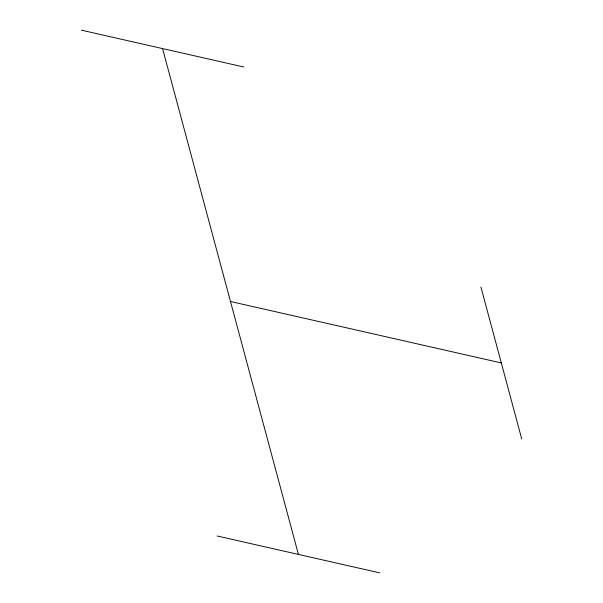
<?xml version="1.0" encoding="UTF-8"?>
<svg xmlns="http://www.w3.org/2000/svg" width="603" height="603" viewBox="0 0 603 603"><rect width="100%" height="100%" fill="white"/><g stroke="black" fill="none" stroke-linecap="round" stroke-linejoin="round"><path stroke-width="0.9" d="M81.315 30.15L243.808 67.008M230.489 301.5L501.304 362.931M217.178 535.992L379.664 572.85M480.923 287.051L521.685 438.803M162.561 48.579L298.417 554.421"/></g></svg>
